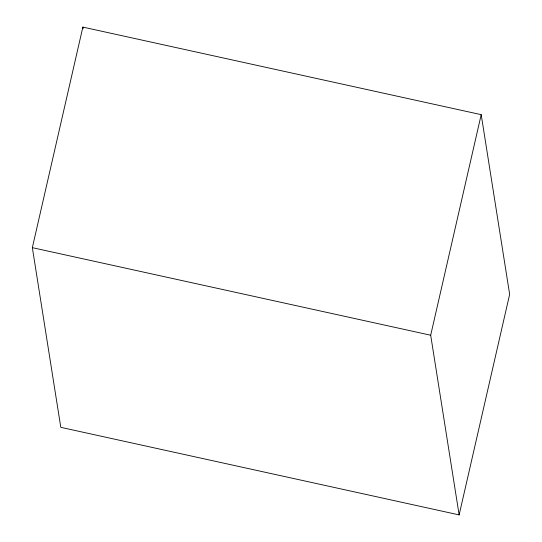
<?xml version="1.0" encoding="UTF-8"?>
<svg xmlns="http://www.w3.org/2000/svg" width="542" height="542" viewBox="0 0 542 542"><rect width="100%" height="100%" fill="white"/><g stroke="black" fill="none" stroke-linecap="round" stroke-linejoin="round"><path stroke-width="0.81" d="M32.344 247.667L82.865 27.1L481.201 114.66L509.656 294.333L459.135 514.9L60.799 427.34L32.344 247.667L430.687 335.227L459.135 514.9M430.687 335.227L481.201 114.66M82.865 27.1L83.129 28.773"/></g></svg>
